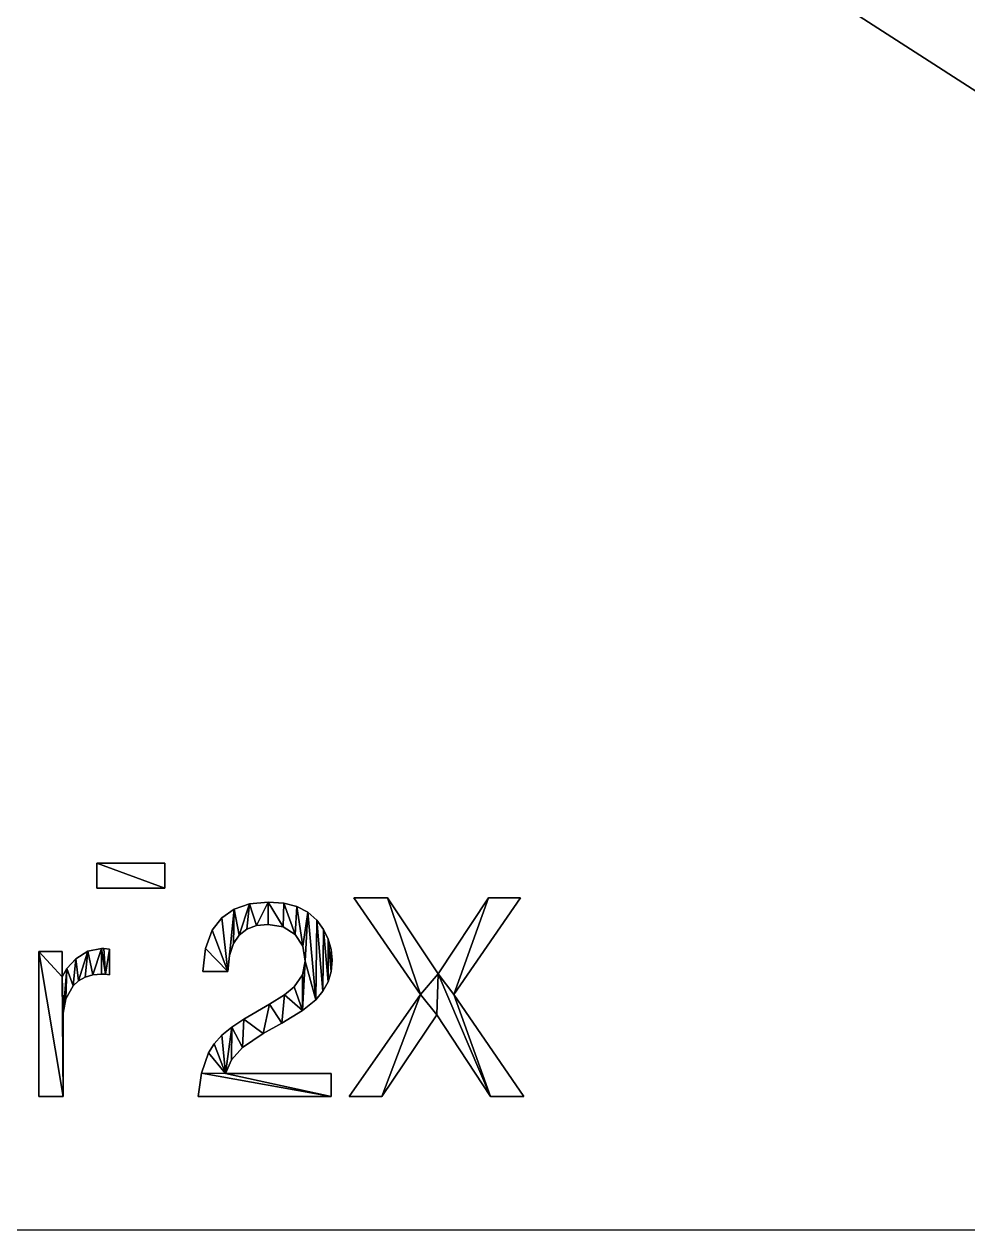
# Model space of a CAD drawing. Extents: x 0 to 249, y -3 to 160.
# Drawn here: x 119.2 to 164.2, y 0 to 57.4 of the extents above; entities that cross this region are included whole.
import ezdxf

# ---------------------------------------------------------------- set-up
doc = ezdxf.new("R2010")
doc.units = 0
doc.layers.get('0').update_dxf_attribs({"color": 13, "linetype": 'CONTINUOUS'})

# ---------------------------------------------------------------- blocks, each defined once
blk = doc.blocks.new('BUILD_BOX')
for p, q in [((0, 0), (248.92, 0)), ((0, 0, 149.86), (248.92, 0, 149.86))]:
    blk.add_line(p, q)
at = {"color": 254}
mesh = blk.add_polyface(dxfattribs=at)
corners = [(248.92, 0), (0, 160.02), (0, 0), (248.92, 160.02)]
mesh.append_faces([[corners[k] for k in face] for face in [(0, 1, 2), (1, 0, 3)]], dxfattribs={"vtx0": -1, "color": 254})
blk = doc.blocks.new('MAKERBOT_REPLICATOR_2X')
at = {"color": 18}
for p, q in [((125.243, 9.204, 0.051), (125.875, 9.044, 0.051)), ((131.758, 4.851, 0.051), (128.582, 9.464, 0.051)), ((128.582, 9.464, 0.051), (130.186, 9.464, 0.051)), ((130.186, 9.464, 0.051), (132.602, 5.843, 0.051)), ((132.602, 5.843, 0.051), (134.999, 9.464, 0.051)), ((136.525, 9.464, 0.051), (133.349, 4.851, 0.051)), ((134.999, 9.464, 0.051), (136.525, 9.464, 0.051)), ((122.292, 8.504, 0.051), (122.885, 8.923, 0.051)), ((125.875, 9.044, 0.051), (126.401, 8.776, 0.051)), ((126.401, 8.776, 0.051), (126.82, 8.401, 0.051)), ((123.947, 8.139, 0.051), (123.489, 7.97, 0.051)), ((124.497, 8.195, 0.051), (123.947, 8.139, 0.051)), ((125.222, 8.077, 0.051), (124.497, 8.195, 0.051)), ((125.786, 7.721, 0.051), (125.222, 8.077, 0.051)), ((126.82, 8.401, 0.051), (127.14, 7.961, 0.051)), ((123.122, 7.688, 0.051), (122.848, 7.293, 0.051)), ((123.489, 7.97, 0.051), (123.122, 7.688, 0.051)), ((126.148, 7.165, 0.051), (125.786, 7.721, 0.051)), ((127.14, 7.961, 0.051), (127.368, 7.496, 0.051)), ((127.368, 7.496, 0.051), (127.505, 7.007, 0.051)), ((113.583, 6.9, 0.051), (114.685, 6.9, 0.051)), ((113.583, 0, 0.051), (113.583, 6.9, 0.051)), ((114.685, 6.9, 0.051), (114.685, 5.708, 0.051)), ((115.349, 6.555, 0.051), (115.917, 6.93, 0.051)), ((115.917, 6.93, 0.051), (116.566, 7.055, 0.051)), ((116.566, 7.055, 0.051), (116.676, 7.048, 0.051)), ((116.676, 7.048, 0.051), (116.94, 7.022, 0.051)), ((116.94, 7.022, 0.051), (116.94, 5.798, 0.051)), ((122.848, 7.293, 0.051), (122.658, 6.716, 0.051)), ((126.269, 6.443, 0.051), (126.148, 7.165, 0.051)), ((127.505, 7.007, 0.051), (127.551, 6.494, 0.051)), ((114.918, 6.094, 0.051), (115.349, 6.555, 0.051)), ((122.658, 6.716, 0.051), (122.577, 5.953, 0.051)), ((126.137, 5.792, 0.051), (126.269, 6.443, 0.051)), ((127.551, 6.494, 0.051), (127.502, 5.96, 0.051)), ((114.685, 5.708, 0.051), (114.918, 6.094, 0.051)), ((116.147, 5.795, 0.051), (115.785, 5.69, 0.051)), ((116.56, 5.831, 0.051), (116.147, 5.795, 0.051)), ((116.75, 5.824, 0.051), (116.56, 5.831, 0.051)), ((116.94, 5.798, 0.051), (116.75, 5.824, 0.051)), ((122.577, 5.953, 0.051), (121.398, 5.953, 0.051)), ((125.74, 5.219, 0.051), (126.137, 5.792, 0.051)), ((127.502, 5.96, 0.051), (127.356, 5.467, 0.051)), ((115.213, 5.267, 0.051), (114.861, 4.66, 0.051)), ((115.474, 5.513, 0.051), (115.213, 5.267, 0.051)), ((115.785, 5.69, 0.051), (115.474, 5.513, 0.051)), ((125.281, 4.842, 0.051), (125.74, 5.219, 0.051)), ((127.356, 5.467, 0.051), (127.112, 5.013, 0.051)), ((127.112, 5.013, 0.051), (126.771, 4.6, 0.051)), ((128.369, 0, 0.051), (131.758, 4.851, 0.051)), ((133.349, 4.851, 0.051), (136.68, 0, 0.051)), ((132.537, 3.891, 0.051), (129.915, 0, 0.051)), ((135.089, 0, 0.051), (132.537, 3.891, 0.051)), ((121.931, 2.506, 0.051), (122.298, 2.917, 0.051)), ((122.298, 2.917, 0.051), (122.767, 3.308, 0.051)), ((121.666, 2.075, 0.051), (121.931, 2.506, 0.051)), ((122.754, 1.748, 0.051), (122.468, 1.095, 0.051)), ((122.468, 1.095, 0.051), (127.506, 1.095, 0.051)), ((127.506, 1.095, 0.051), (127.506, 0, 0.051)), ((114.743, 0, 0.051), (113.583, 0, 0.051)), ((127.506, 0, 0.051), (121.173, 0, 0.051)), ((129.915, 0, 0.051), (128.369, 0, 0.051)), ((136.68, 0, 0.051), (135.089, 0, 0.051))]:
    blk.add_line(p, q, dxfattribs=at)
for points in [[(122.885, 8.923, 0.051), (123.622, 9.174, 0.051), (124.503, 9.258, 0.051), (125.243, 9.204, 0.051)], [(121.398, 5.953, 0.051), (121.519, 7.047, 0.051), (121.843, 7.918, 0.051), (122.292, 8.504, 0.051)], [(114.861, 4.66, 0.051), (114.743, 3.969, 0.051), (114.743, 0, 0.051)], [(126.771, 4.6, 0.051), (126.142, 4.094, 0.051), (125.154, 3.492, 0.051), (124.272, 3.002, 0.051), (123.279, 2.339, 0.051), (122.754, 1.748, 0.051)], [(122.767, 3.308, 0.051), (123.337, 3.679, 0.051), (124.574, 4.394, 0.051), (125.281, 4.842, 0.051)], [(121.173, 0, 0.051), (121.328, 1.115, 0.051), (121.666, 2.075, 0.051)]]:
    blk.add_polyline3d(points, dxfattribs=at)
mesh = blk.add_polyface(dxfattribs=at)
corners = [(127.506, 0, 0.051), (121.328, 1.115, 0.051), (121.173, 0, 0.051), (122.468, 1.095, 0.051), (121.666, 2.075, 0.051), (121.931, 2.506, 0.051), (122.298, 2.917, 0.051), (127.506, 1.095, 0.051), (122.767, 3.308, 0.051), (122.754, 1.748, 0.051), (123.279, 2.339, 0.051), (123.337, 3.679, 0.051), (124.272, 3.002, 0.051), (124.574, 4.394, 0.051), (125.154, 3.492, 0.051), (125.281, 4.842, 0.051), (126.142, 4.094, 0.051), (125.74, 5.219, 0.051), (126.137, 5.792, 0.051), (126.269, 6.443, 0.051), (126.771, 4.6, 0.051), (126.401, 8.776, 0.051), (126.82, 8.401, 0.051), (127.112, 5.013, 0.051), (127.14, 7.961, 0.051), (127.356, 5.467, 0.051), (127.368, 7.496, 0.051), (127.502, 5.96, 0.051), (127.505, 7.007, 0.051), (127.551, 6.494, 0.051), (122.577, 5.953, 0.051), (121.519, 7.047, 0.051), (121.398, 5.953, 0.051), (121.843, 7.918, 0.051), (122.292, 8.504, 0.051), (122.885, 8.923, 0.051), (122.658, 6.716, 0.051), (122.848, 7.293, 0.051), (123.122, 7.688, 0.051), (123.622, 9.174, 0.051), (123.489, 7.97, 0.051), (123.947, 8.139, 0.051), (124.503, 9.258, 0.051), (124.497, 8.195, 0.051), (125.222, 8.077, 0.051), (125.243, 9.204, 0.051), (125.786, 7.721, 0.051), (125.875, 9.044, 0.051), (126.148, 7.165, 0.051)]
mesh.append_faces([[corners[k] for k in face] for face in [(0, 1, 2), (3, 0, 7), (28, 27, 29), (30, 31, 32)]], dxfattribs={"vtx0": -1, "color": 18})
mesh.append_faces([[corners[k] for k in face] for face in [(1, 3, 4), (4, 3, 5), (5, 3, 6), (8, 10, 11), (11, 12, 13), (13, 14, 15), (15, 16, 17), (17, 16, 18), (18, 16, 19), (21, 20, 22), (22, 23, 24), (24, 25, 26), (26, 27, 28), (31, 30, 33), (33, 30, 34), (34, 30, 35), (35, 38, 39), (39, 41, 42), (42, 44, 45), (45, 46, 47), (47, 48, 21)]], dxfattribs={"vtx0": -1, "vtx1": -1, "color": 18})
mesh.append_faces([[corners[k] for k in face] for face in [(1, 0, 3), (19, 20, 21)]], dxfattribs={"vtx0": -1, "vtx1": -1, "vtx2": -1, "color": 18})
mesh.append_faces([[corners[k] for k in face] for face in [(3, 8, 6), (8, 3, 9), (8, 9, 10), (11, 10, 12), (13, 12, 14), (15, 14, 16), (19, 16, 20), (22, 20, 23), (24, 23, 25), (26, 25, 27), (35, 30, 36), (35, 36, 37), (35, 37, 38), (39, 38, 40), (39, 40, 41), (42, 41, 43), (42, 43, 44), (45, 44, 46), (47, 46, 48), (21, 48, 19)]], dxfattribs={"vtx0": -1, "vtx2": -1, "color": 18})
mesh = blk.add_polyface(dxfattribs=at)
corners = [(129.915, 0, 0.051), (131.758, 4.851, 0.051), (128.369, 0, 0.051), (132.537, 3.891, 0.051), (130.186, 9.464, 0.051), (128.582, 9.464, 0.051), (132.602, 5.843, 0.051), (135.089, 0, 0.051), (133.349, 4.851, 0.051), (136.68, 0, 0.051), (134.999, 9.464, 0.051), (136.525, 9.464, 0.051)]
mesh.append_faces([[corners[k] for k in face] for face in [(0, 1, 2), (1, 4, 5), (8, 7, 9), (10, 8, 11)]], dxfattribs={"vtx0": -1, "color": 18})
mesh.append_faces([[corners[k] for k in face] for face in [(4, 1, 6)]], dxfattribs={"vtx0": -1, "vtx1": -1, "color": 18})
mesh.append_faces([[corners[k] for k in face] for face in [(6, 1, 3), (6, 7, 8)]], dxfattribs={"vtx0": -1, "vtx1": -1, "vtx2": -1, "color": 18})
mesh.append_faces([[corners[k] for k in face] for face in [(1, 0, 3), (6, 3, 7), (8, 10, 6)]], dxfattribs={"vtx0": -1, "vtx2": -1, "color": 18})
mesh = blk.add_polyface(dxfattribs=at)
corners = [(114.743, 0, 0.051), (113.583, 6.9, 0.051), (113.583, 0, 0.051), (114.685, 5.708, 0.051), (114.743, 3.969, 0.051), (114.918, 6.094, 0.051), (114.861, 4.66, 0.051), (115.213, 5.267, 0.051), (115.349, 6.555, 0.051), (115.474, 5.513, 0.051), (115.917, 6.93, 0.051), (115.785, 5.69, 0.051), (116.147, 5.795, 0.051), (116.566, 7.055, 0.051), (116.56, 5.831, 0.051), (116.75, 5.824, 0.051), (116.676, 7.048, 0.051), (116.94, 7.022, 0.051), (116.94, 5.798, 0.051), (114.685, 6.9, 0.051)]
mesh.append_faces([[corners[k] for k in face] for face in [(0, 1, 2), (17, 15, 18)]], dxfattribs={"vtx0": -1, "color": 18})
mesh.append_faces([[corners[k] for k in face] for face in [(3, 4, 5), (5, 7, 8), (8, 9, 10), (10, 12, 13), (13, 15, 16), (16, 15, 17)]], dxfattribs={"vtx0": -1, "vtx1": -1, "color": 18})
mesh.append_faces([[corners[k] for k in face] for face in [(1, 0, 3)]], dxfattribs={"vtx0": -1, "vtx1": -1, "vtx2": -1, "color": 18})
mesh.append_faces([[corners[k] for k in face] for face in [(3, 0, 4), (5, 4, 6), (5, 6, 7), (8, 7, 9), (10, 9, 11), (10, 11, 12), (13, 12, 14), (13, 14, 15)]], dxfattribs={"vtx0": -1, "vtx2": -1, "color": 18})
mesh.append_faces([[corners[k] for k in face] for face in [(19, 1, 3)]], dxfattribs={"vtx1": -1, "color": 18})
blk = doc.blocks.new('3D_PRINTER_BUILD_VOLUME')
at = {"color": 18}
for p, q in [((122.693, 17.466, 0.051), (125.927, 17.466, 0.051)), ((122.693, 16.274, 0.051), (122.693, 17.466, 0.051)), ((125.927, 17.466, 0.051), (125.927, 16.274, 0.051)), ((125.927, 16.274, 0.051), (122.693, 16.274, 0.051))]:
    blk.add_line(p, q, dxfattribs=at)
for name, p in [('BUILD_BOX', (0, 0)), ('MAKERBOT_REPLICATOR_2X', (6.35, 6.35, 149.86))]:
    blk.add_blockref(name, p)
mesh = blk.add_polyface(dxfattribs=at)
corners = [(125.927, 16.274, 0.051), (122.693, 17.466, 0.051), (122.693, 16.274, 0.051), (125.927, 17.466, 0.051)]
mesh.append_faces([[corners[k] for k in face] for face in [(0, 1, 2), (1, 0, 3)]], dxfattribs={"vtx0": -1, "color": 18})

msp = doc.modelspace()

# ---------------------------------------------------------------- block references
msp.add_blockref('3D_PRINTER_BUILD_VOLUME', (0, 0))

doc.saveas('drawing.dxf')
